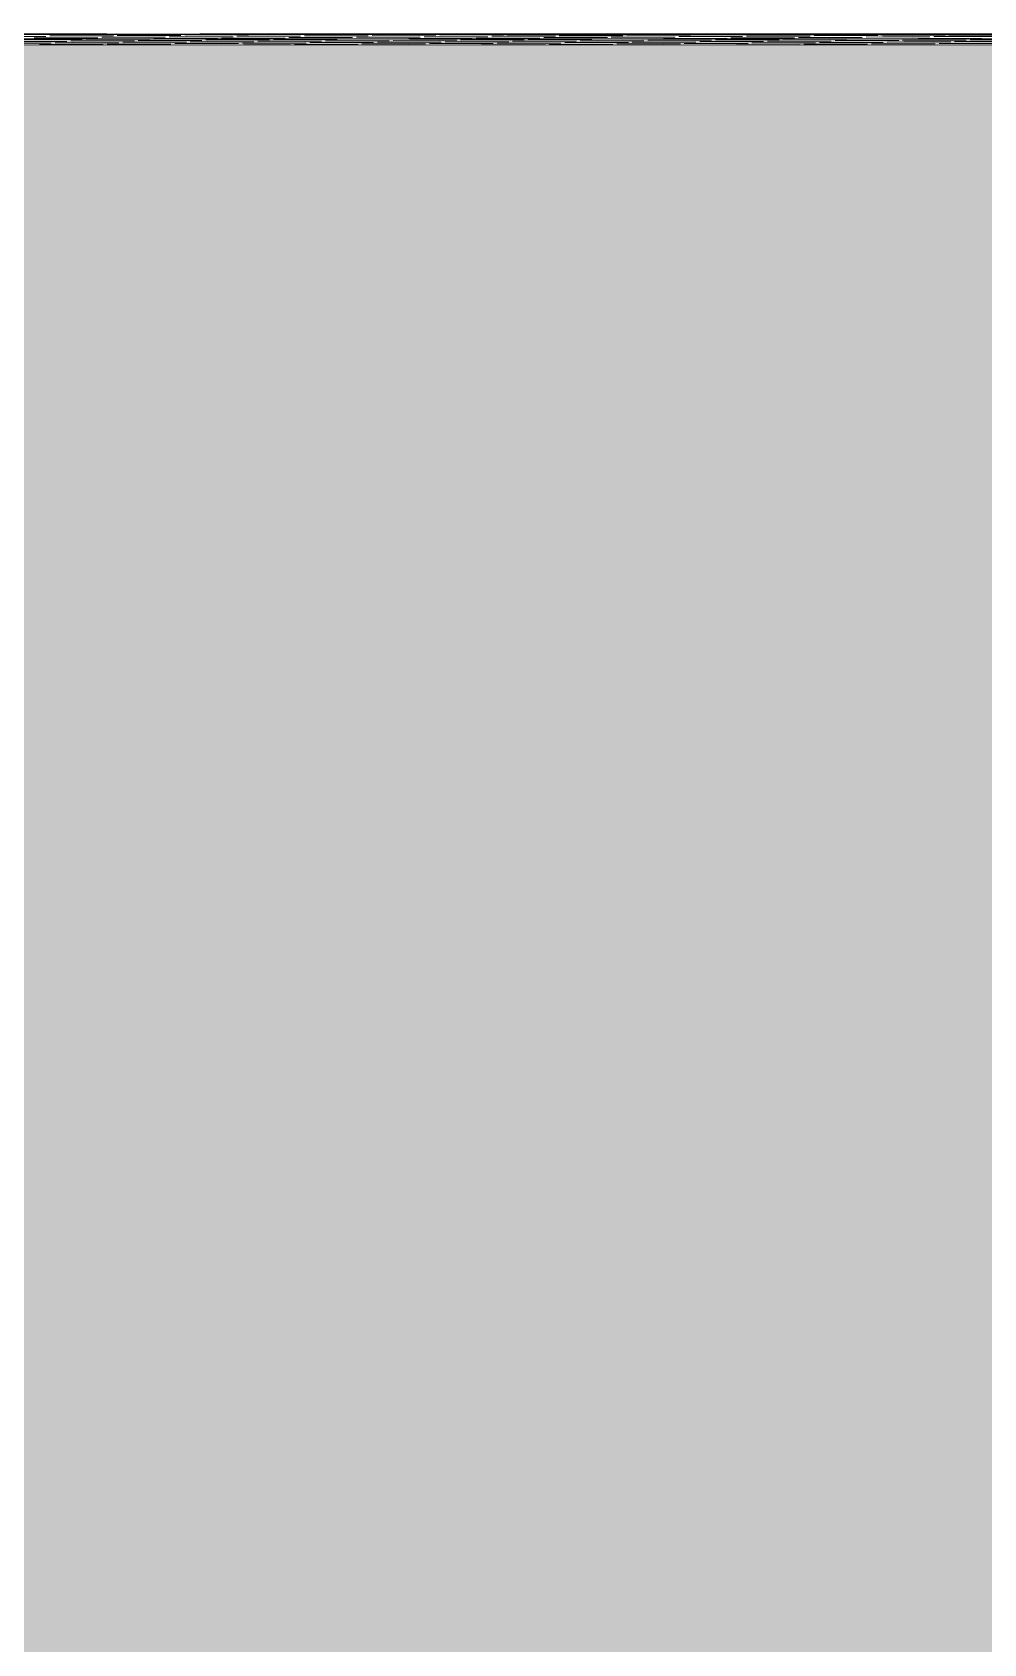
# Model space of a CAD drawing. Header units: millimetres. Extents: x -280990 to -136866, y -15139 to 7194.
# Drawn here: x -271795 to -270546, y -2313 to -198 of the extents above; entities that cross this region are included whole.
import ezdxf

# ---------------------------------------------------------------- set-up
doc = ezdxf.new("R2010")
doc.units = ezdxf.units.MM
doc.header["$MEASUREMENT"] = 0
doc.layers.add('New_2D Drafting - General_Pen_No__1', color=7, linetype='Continuous', lineweight=13)
doc.layers.add('New_Site & Landscape - Terrain_Pen_No__1', color=7, linetype='Continuous', lineweight=13)
for name, color, linetype, lineweight, true_color in [('New_2D Drafting - General_Pen_No__61', 7, 'Continuous', 20, 0x6a6a6a), ('New_Site & Landscape - Terrain_Pen_No__180', 7, 'Continuous', 15, 0xd6cda7), ('New_Site & Landscape - Terrain_Pen_No__93', 7, 'Continuous', 13, 0xa2a233)]:
    doc.layers.add(name, color=color, linetype=linetype, lineweight=lineweight, true_color=true_color)

msp = doc.modelspace()

# ---------------------------------------------------------------- hatches: boundary and pattern name
at = {"layer": 'New_2D Drafting - General_Pen_No__61', "linetype": 'Continuous', "lineweight": 20, "true_color": 0x6a6a6a}
h = msp.add_hatch(dxfattribs=at)
h.set_pattern_fill('Dashed_0001', color=251, style=0, pattern_type=2)
h.set_pattern_definition([(45, (0, 0), (-183.84776, 183.84776), [195, -65]), (45, (7e-14, 183.85), (-183.84776, 183.84776), [195, -65])])
h.paths.add_polyline_path([(-280989.8059, -205.9561), (-266832.1573, -206.4056), (-260239.2033, -214.6036), (-256039.2219, -218.0945), (-254960.2206, -218.9913), (-250988.5325, -222.2925), (-248776.7755, -220), (-242945.6047, -420), (-241835.0918, -420), (-240879.019, -426.5), (-238812.8999, -424.2888), (-238812.8999, -900), (-238810.0426, -15138.6962), (-280989.8059, -15138.6962)])
at = {"layer": 'New_Site & Landscape - Terrain_Pen_No__180', "linetype": 'Continuous', "lineweight": 0, "true_color": 0x353329}
msp.add_hatch(color=250, dxfattribs=at).paths.add_polyline_path([(-279501.1354, -15138.6962), (-255147.8691, -15138.6962), (-255147.8691, -220), (-255689.2864, -220), (-256040.2069, -218.0891), (-256468.5435, -218.7405), (-266973.7441, -215.343), (-275658.7904, -213.4091), (-279501.1354, -218.4055)])

# ---------------------------------------------------------------- linework, layer by layer
at = {"layer": 'New_2D Drafting - General_Pen_No__1', "color": 7, "linetype": 'Continuous', "lineweight": 13, "flags": 128}
msp.add_lwpolyline([(-280989.8059, -205.9561), (-266832.1573, -206.4056), (-260239.2033, -214.6036), (-256039.2219, -218.0945), (-254960.2206, -218.9913), (-250988.5325, -222.2925), (-248776.7755, -220), (-242945.6047, -420), (-241835.0918, -420), (-240879.019, -426.5), (-238812.8999, -424.2888), (-238812.8999, -900), (-238810.0426, -15138.6962), (-280989.8059, -15138.6962)], close=True, dxfattribs=at)
at = {"layer": 'New_Site & Landscape - Terrain_Pen_No__1', "color": 7, "linetype": 'Continuous', "lineweight": 13}
for p, q in [((-271697.1504, -199.9959), (-275736.8407, -197.6962)), ((-275736.8407, -197.6962), (-264694.4271, -205.6962)), ((-271777.1274, -203.1044), (-271860.7134, -203.1292)), ((-271756.74, -200.7116), (-271840.326, -200.7365)), ((-271777.1274, -203.1044), (-271838.5427, -202.9735)), ((-271749.6066, -209.6594), (-271833.1926, -209.6843)), ((-271736.3527, -200.3653), (-271819.9387, -200.3134)), ((-271756.74, -200.7116), (-271818.1553, -200.5808)), ((-271729.2192, -207.2667), (-271812.8052, -207.2916)), ((-271749.6066, -209.6594), (-271811.0219, -209.5286)), ((-271715.9653, -200.1377), (-271799.5513, -200.0857)), ((-271777.1274, -203.1044), (-271799.2981, -203.2601)), ((-271736.3527, -200.3653), (-271797.768, -200.3122)), ((-271708.8319, -204.874), (-271792.4179, -204.8989)), ((-271729.2192, -207.2667), (-271790.6345, -207.1358)), ((-271756.74, -200.7116), (-271778.9107, -200.8674)), ((-271715.9653, -200.1377), (-271777.3806, -200.0845)), ((-271688.4445, -202.4813), (-271772.0305, -202.5062)), ((-271749.6066, -209.6594), (-271771.7773, -209.8152)), ((-271708.8319, -204.874), (-271770.2472, -204.7431)), ((-271681.3111, -211.4291), (-271764.8971, -211.454)), ((-271736.3527, -200.3653), (-271758.5234, -200.3666)), ((-271668.0572, -200.588), (-271751.6432, -200.5361)), ((-271729.2192, -207.2667), (-271751.3899, -207.4225)), ((-271688.4445, -202.4813), (-271749.8598, -202.3504)), ((-271660.9237, -209.0364), (-271744.5097, -209.0613)), ((-271681.3111, -211.4291), (-271742.7264, -211.2982)), ((-271715.9653, -200.1377), (-271738.136, -200.1389)), ((-271647.6698, -200.3604), (-271731.2558, -200.3084)), ((-271708.8319, -204.874), (-271731.0026, -205.0298)), ((-271668.0572, -200.588), (-271729.4725, -200.5348)), ((-271640.5364, -206.6437), (-271724.1224, -206.6686)), ((-271660.9237, -209.0364), (-271722.339, -208.9055)), ((-271627.2825, -200.1327), (-271710.8685, -200.0808)), ((-271688.4445, -202.4813), (-271710.6152, -202.6371)), ((-271647.6698, -200.3604), (-271709.0851, -200.3072)), ((-271620.149, -204.2509), (-271703.735, -204.2758)), ((-271681.3111, -211.4291), (-271703.4818, -211.5849)), ((-271640.5364, -206.6437), (-271701.9517, -206.5128)), ((-271668.0572, -200.588), (-271690.2279, -200.5893)), ((-271627.2825, -200.1327), (-271688.6978, -200.0795)), ((-271684.7035, -200.0043), (-264694.4271, -205.6962)), ((-271599.7617, -201.8582), (-271683.3477, -201.8831)), ((-271660.9237, -209.0364), (-271683.0944, -209.1922)), ((-271620.149, -204.2509), (-271681.5643, -204.1201)), ((-271592.6282, -210.806), (-271676.2142, -210.8309)), ((-271647.6698, -200.3604), (-271669.8405, -200.3616)), ((-271579.3743, -200.5831), (-271662.9603, -200.5311)), ((-271640.5364, -206.6437), (-271662.7071, -206.7994)), ((-271599.7617, -201.8582), (-271661.177, -201.7273)), ((-271572.2409, -208.4133), (-271655.8269, -208.4382)), ((-271592.6282, -210.806), (-271654.0435, -210.6752)), ((-271627.2825, -200.1327), (-271649.4532, -200.134)), ((-271558.987, -200.3554), (-271642.573, -200.3035)), ((-271620.149, -204.2509), (-271642.3197, -204.4067)), ((-271579.3743, -200.5831), (-271640.7896, -200.5299)), ((-271551.8535, -206.0206), (-271635.4395, -206.0455)), ((-271572.2409, -208.4133), (-271633.6562, -208.2824)), ((-271538.5996, -200.1278), (-271622.1856, -200.0758)), ((-271599.7617, -201.8582), (-271621.9324, -202.014)), ((-271558.987, -200.3554), (-271620.4023, -200.3022)), ((-271531.4662, -203.6279), (-271615.0522, -203.6528)), ((-271592.6282, -210.806), (-271614.7989, -210.9618)), ((-271551.8535, -206.0206), (-271613.2688, -205.8897)), ((-271579.3743, -200.5831), (-271601.545, -200.5843)), ((-271538.5996, -200.1278), (-271600.0149, -200.0746)), ((-271511.0788, -201.2352), (-271594.6648, -201.26)), ((-271572.2409, -208.4133), (-271594.4116, -208.5691)), ((-271531.4662, -203.6279), (-271592.8815, -203.497)), ((-271503.9454, -210.183), (-271587.5314, -210.2079)), ((-271558.987, -200.3554), (-271581.1577, -200.3567)), ((-268842.1842, -200), (-271575.0359, -200)), ((-271490.6915, -200.5781), (-271574.2775, -200.5262)), ((-271551.8535, -206.0206), (-271574.0242, -206.1764)), ((-271511.0788, -201.2352), (-271572.4941, -201.1043)), ((-271483.558, -207.7903), (-271567.144, -207.8151)), ((-271503.9454, -210.183), (-271565.3607, -210.0521)), ((-271538.5996, -200.1278), (-271560.7703, -200.129)), ((-271470.3041, -200.3505), (-271553.8901, -200.2985)), ((-271531.4662, -203.6279), (-271553.6369, -203.7837)), ((-271490.6915, -200.5781), (-271552.1068, -200.5249)), ((-271463.1707, -205.3975), (-271546.7567, -205.4224)), ((-271483.558, -207.7903), (-271544.9733, -207.6594)), ((-271511.0788, -201.2352), (-271533.2495, -201.3909)), ((-271470.3041, -200.3505), (-271531.7194, -200.2973)), ((-271442.7833, -203.0048), (-271526.3693, -203.0297)), ((-271503.9454, -210.183), (-271526.1161, -210.3387)), ((-271463.1707, -205.3975), (-271524.586, -205.2667)), ((-271490.6915, -200.5781), (-271512.8622, -200.5794)), ((-271422.396, -200.8008), (-271505.982, -200.7489)), ((-271483.558, -207.7903), (-271505.7287, -207.946)), ((-271442.7833, -203.0048), (-271504.1986, -202.8739)), ((-271415.2625, -209.5599), (-271498.8485, -209.5848)), ((-271470.3041, -200.3505), (-271492.4748, -200.3517)), ((-271402.0086, -200.5732), (-271485.5946, -200.5212)), ((-271463.1707, -205.3975), (-271485.3414, -205.5533)), ((-271422.396, -200.8008), (-271483.8113, -200.7476)), ((-271394.8752, -207.1672), (-271478.4612, -207.1921)), ((-271415.2625, -209.5599), (-271476.6778, -209.429)), ((-271381.6213, -200.3455), (-271465.2073, -200.2936)), ((-271442.7833, -203.0048), (-271464.954, -203.1606)), ((-271402.0086, -200.5732), (-271463.4239, -200.52)), ((-271374.4878, -204.7745), (-271458.0738, -204.7994)), ((-271394.8752, -207.1672), (-271456.2905, -207.0363)), ((-271422.396, -200.8008), (-271444.5667, -200.802)), ((-271381.6213, -200.3455), (-271443.0366, -200.2923)), ((-271354.1005, -202.3818), (-271437.6865, -202.4066)), ((-271415.2625, -209.5599), (-271437.4332, -209.7157)), ((-271374.4878, -204.7745), (-271435.9031, -204.6436)), ((-271346.967, -211.3296), (-271430.553, -211.3545)), ((-271402.0086, -200.5732), (-271424.1793, -200.5744)), ((-271333.7131, -200.7959), (-271417.2991, -200.7439)), ((-271394.8752, -207.1672), (-271417.0459, -207.323)), ((-271354.1005, -202.3818), (-271415.5158, -202.2509)), ((-271326.5797, -208.9369), (-271410.1657, -208.9617)), ((-271346.967, -211.3296), (-271408.3823, -211.1987)), ((-271381.6213, -200.3455), (-271403.792, -200.3468)), ((-271313.3258, -200.5682), (-271396.9118, -200.5162)), ((-271374.4878, -204.7745), (-271396.6585, -204.9302)), ((-271333.7131, -200.7959), (-271395.1284, -200.7427)), ((-271306.1923, -206.5441), (-271389.7783, -206.569)), ((-271326.5797, -208.9369), (-271387.995, -208.806)), ((-271292.9384, -200.3406), (-271376.5244, -200.2886)), ((-271354.1005, -202.3818), (-271376.2712, -202.5375)), ((-271313.3258, -200.5682), (-271374.7411, -200.515)), ((-271285.805, -204.1514), (-271369.391, -204.1763)), ((-271346.967, -211.3296), (-271369.1377, -211.4853)), ((-271306.1923, -206.5441), (-271367.6076, -206.4133)), ((-271333.7131, -200.7959), (-271355.8838, -200.7971)), ((-271292.9384, -200.3406), (-271354.3537, -200.2874)), ((-271265.4176, -201.7587), (-271349.0036, -201.7836)), ((-271326.5797, -208.9369), (-271348.7504, -209.0926)), ((-271285.805, -204.1514), (-271347.2203, -204.0205)), ((-271258.2842, -210.7065), (-271341.8702, -210.7314)), ((-271313.3258, -200.5682), (-271335.4965, -200.5694)), ((-271245.0303, -200.7909), (-271328.6163, -200.7389)), ((-271306.1923, -206.5441), (-271328.363, -206.6999)), ((-271265.4176, -201.7587), (-271326.8329, -201.6278)), ((-271237.8968, -208.3138), (-271321.4828, -208.3387)), ((-271258.2842, -210.7065), (-271319.6995, -210.5756)), ((-271292.9384, -200.3406), (-271315.1091, -200.3418)), ((-271224.6429, -200.5632), (-271308.2289, -200.5113)), ((-271285.805, -204.1514), (-271307.9757, -204.3072)), ((-271245.0303, -200.7909), (-271306.4456, -200.7377)), ((-271217.5095, -205.9211), (-271301.0955, -205.946)), ((-271237.8968, -208.3138), (-271299.3121, -208.1829)), ((-271204.2556, -200.0305), (-271287.8416, -200.0606)), ((-271265.4176, -201.7587), (-271287.5883, -201.9145)), ((-271224.6429, -200.5632), (-271286.0582, -200.51)), ((-271197.1221, -203.5284), (-271280.7081, -203.5532)), ((-271258.2842, -210.7065), (-271280.4549, -210.8623)), ((-271217.5095, -205.9211), (-271278.9248, -205.7902)), ((-271245.0303, -200.7909), (-271267.201, -200.7921)), ((-271176.7348, -201.1356), (-271260.3208, -201.1605)), ((-271237.8968, -208.3138), (-271260.0675, -208.4696)), ((-271197.1221, -203.5284), (-271258.5374, -203.3975)), ((-271169.6013, -210.0835), (-271253.1873, -210.1083)), ((-271224.6429, -200.5632), (-271246.8137, -200.5645)), ((-271156.3474, -200.7859), (-271239.9334, -200.734)), ((-271217.5095, -205.9211), (-271239.6802, -206.0768)), ((-271176.7348, -201.1356), (-271238.1501, -201.0048)), ((-271149.214, -207.6907), (-271232.8, -207.7156)), ((-271204.2556, -200.0305), (-271231.346, -199.9999)), ((-271169.6013, -210.0835), (-271231.0166, -209.9526)), ((-271204.2556, -200.0305), (-271226.4263, -200.13)), ((-271135.9601, -200.5583), (-271219.5461, -200.5063)), ((-271197.1221, -203.5284), (-271219.2928, -203.6841)), ((-271156.3474, -200.7859), (-271217.7627, -200.7327)), ((-271128.8266, -205.298), (-271212.4126, -205.3229)), ((-271149.214, -207.6907), (-271210.6293, -207.5599)), ((-271176.7348, -201.1356), (-271198.9055, -201.2914)), ((-271135.9601, -200.5583), (-271197.3754, -200.5051)), ((-271108.4393, -202.9053), (-271192.0253, -202.9302)), ((-271169.6013, -210.0835), (-271191.772, -210.2392)), ((-271128.8266, -205.298), (-271190.2419, -205.1671)), ((-271156.3474, -200.7859), (-271178.5181, -200.7872)), ((-271088.0519, -201.0086), (-271171.638, -200.9567)), ((-271149.214, -207.6907), (-271171.3847, -207.8465)), ((-271108.4393, -202.9053), (-271169.8546, -202.7744)), ((-271080.9185, -209.4604), (-271164.5045, -209.4853)), ((-271135.9601, -200.5583), (-271158.1308, -200.5595)), ((-271067.6646, -200.781), (-271151.2506, -200.729)), ((-271128.8266, -205.298), (-271150.9974, -205.4538)), ((-271088.0519, -201.0086), (-271149.4672, -200.9554)), ((-271060.5311, -207.0677), (-271144.1171, -207.0926)), ((-271080.9185, -209.4604), (-271142.3338, -209.3295)), ((-271047.2772, -200.5533), (-271130.8633, -200.5014)), ((-271108.4393, -202.9053), (-271130.61, -203.0611)), ((-271067.6646, -200.781), (-271129.0799, -200.7278)), ((-271040.1438, -204.675), (-271123.7298, -204.6998)), ((-271060.5311, -207.0677), (-271121.9464, -206.9368)), ((-271088.0519, -201.0086), (-271110.2227, -201.0099)), ((-271047.2772, -200.5533), (-271108.6925, -200.5001)), ((-271019.7564, -202.2822), (-271103.3425, -202.3071)), ((-271080.9185, -209.4604), (-271103.0892, -209.6162)), ((-271040.1438, -204.675), (-271101.5591, -204.5441)), ((-271012.623, -211.2301), (-271096.209, -211.2549)), ((-271067.6646, -200.781), (-271089.8353, -200.7822)), ((-270999.3691, -201.0037), (-271082.9551, -200.9517)), ((-271060.5311, -207.0677), (-271082.7018, -207.2234)), ((-271019.7564, -202.2822), (-271081.1717, -202.1514)), ((-270992.2356, -208.8373), (-271075.8217, -208.8622)), ((-271012.623, -211.2301), (-271074.0383, -211.0992)), ((-271047.2772, -200.5533), (-271069.448, -200.5546)), ((-270978.9817, -200.776), (-271062.5678, -200.7241)), ((-271040.1438, -204.675), (-271062.3145, -204.8307)), ((-270999.3691, -201.0037), (-271060.7844, -200.9505)), ((-270971.8483, -206.4446), (-271055.4343, -206.4695)), ((-270992.2356, -208.8373), (-271053.6509, -208.7064)), ((-270958.5944, -200.3081), (-271042.1804, -200.3382)), ((-271019.7564, -202.2822), (-271041.9272, -202.438)), ((-270978.9818, -200.776), (-271040.397, -200.7228)), ((-270951.4609, -204.0519), (-271035.047, -204.0768)), ((-271012.623, -211.2301), (-271034.7937, -211.3858)), ((-270971.8483, -206.4446), (-271033.2636, -206.3137)), ((-270999.3691, -201.0037), (-271021.5398, -201.0049)), ((-270958.5944, -200.3081), (-271020.0097, -200.2387)), ((-270931.0736, -201.6592), (-271014.6596, -201.6841)), ((-270992.2356, -208.8373), (-271014.4064, -208.9931)), ((-270951.4609, -204.0519), (-271012.8762, -203.921)), ((-270923.9401, -210.607), (-271007.5262, -210.6319)), ((-270978.9817, -200.776), (-271001.1525, -200.7773)), ((-270910.6863, -200.9987), (-270994.2723, -200.9468)), ((-270971.8483, -206.4446), (-270994.019, -206.6004)), ((-270931.0736, -201.6592), (-270992.4889, -201.5283)), ((-270903.5528, -208.2143), (-270987.1388, -208.2392)), ((-270923.9401, -210.607), (-270985.3554, -210.4761)), ((-270958.5944, -200.3081), (-270980.7651, -200.4076)), ((-270890.2989, -200.7711), (-270973.8849, -200.7191)), ((-270951.4609, -204.0519), (-270973.6317, -204.2077)), ((-270910.6863, -200.9987), (-270972.1016, -200.9455)), ((-270883.1654, -205.8216), (-270966.7515, -205.8464)), ((-270903.5528, -208.2143), (-270964.9681, -208.0834)), ((-270931.0736, -201.6592), (-270953.2443, -201.8149)), ((-270890.2989, -200.7711), (-270951.7142, -200.7179)), ((-270862.7781, -203.4288), (-270946.3641, -203.4537)), ((-270923.9401, -210.607), (-270946.1109, -210.7628)), ((-270883.1655, -205.8216), (-270944.5807, -205.6907)), ((-270910.6863, -200.9987), (-270932.857, -200.9999)), ((-270842.3908, -201.2214), (-270925.9768, -201.1694)), ((-270903.5528, -208.2143), (-270925.7235, -208.37)), ((-270862.7781, -203.4288), (-270924.1934, -203.2979)), ((-270835.2573, -209.9839), (-270918.8433, -210.0088)), ((-270890.2989, -200.7711), (-270912.4696, -200.7723)), ((-270822.0034, -200.9937), (-270905.5894, -200.9418)), ((-270883.1654, -205.8216), (-270905.3362, -205.9773)), ((-270842.3908, -201.2214), (-270903.8061, -201.1682)), ((-270814.87, -207.5912), (-270898.456, -207.6161)), ((-270835.2573, -209.9839), (-270896.6726, -209.853)), ((-270889.8535, -199.9999), (-270892.0823, -200.0099)), ((-270801.6161, -200.7661), (-270885.2021, -200.7141)), ((-270862.7781, -203.4288), (-270884.9488, -203.5846)), ((-270822.0034, -200.9937), (-270883.4187, -200.9406)), ((-270794.4826, -205.1985), (-270878.0686, -205.2234)), ((-270814.87, -207.5912), (-270876.2853, -207.4603)), ((-270842.3907, -201.2214), (-270864.5615, -201.2226)), ((-270801.6161, -200.7661), (-270863.0314, -200.7129)), ((-270774.0953, -202.8058), (-270857.6813, -202.8307)), ((-270835.2573, -209.9839), (-270857.428, -210.1397)), ((-270794.4826, -205.1985), (-270855.8979, -205.0676)), ((-270822.0034, -200.9937), (-270844.1741, -200.995)), ((-270753.7079, -201.2164), (-270837.2939, -201.1645)), ((-270814.87, -207.5912), (-270837.0407, -207.747)), ((-270774.0953, -202.8058), (-270835.5106, -202.6749)), ((-270746.5745, -209.3609), (-270830.1605, -209.3857)), ((-270801.6161, -200.7661), (-270823.7868, -200.7673)), ((-270733.3206, -200.9888), (-270816.9066, -200.9368)), ((-270794.4826, -205.1985), (-270816.6533, -205.3543)), ((-270753.7079, -201.2164), (-270815.1232, -201.1632)), ((-270726.1871, -206.9681), (-270809.7731, -206.993)), ((-270746.5745, -209.3609), (-270807.9898, -209.23)), ((-270712.9332, -200.5858), (-270796.5192, -200.6158)), ((-270774.0953, -202.8058), (-270796.266, -202.9615)), ((-270733.3206, -200.9888), (-270794.7359, -200.9356)), ((-270705.7998, -204.5754), (-270789.3858, -204.6003)), ((-270726.1871, -206.9681), (-270787.6024, -206.8373)), ((-270753.7079, -201.2164), (-270775.8786, -201.2177)), ((-270712.9332, -200.5858), (-270774.3485, -200.5164)), ((-270685.4124, -202.1827), (-270768.9984, -202.2076)), ((-270746.5745, -209.3609), (-270768.7452, -209.5166)), ((-270705.7998, -204.5754), (-270767.2151, -204.4445)), ((-270678.279, -211.1305), (-270761.865, -211.1554)), ((-270733.3206, -200.9888), (-270755.4913, -200.99)), ((-270665.0251, -201.2115), (-270748.6111, -201.1595)), ((-270726.1871, -206.9681), (-270748.3578, -207.1239)), ((-270685.4124, -202.1827), (-270746.8277, -202.0518)), ((-270657.8916, -208.7378), (-270741.4776, -208.7627)), ((-270678.279, -211.1305), (-270739.6943, -210.9996)), ((-270712.9332, -200.5858), (-270735.1039, -200.6852)), ((-270644.6377, -200.9838), (-270728.2237, -200.9319)), ((-270705.7998, -204.5754), (-270727.9705, -204.7312)), ((-270665.0251, -201.2115), (-270726.4404, -201.1583)), ((-270637.5043, -206.3451), (-270721.0903, -206.37)), ((-270657.8916, -208.7378), (-270719.3069, -208.6069)), ((-270624.2504, -200.1881), (-270707.8364, -200.2181)), ((-270685.4124, -202.1827), (-270707.5831, -202.3385)), ((-270644.6377, -200.9838), (-270706.053, -200.9306)), ((-270617.1169, -203.9524), (-270700.7029, -203.9772)), ((-270678.279, -211.1305), (-270700.4497, -211.2863)), ((-270637.5043, -206.3451), (-270698.9196, -206.2142)), ((-270665.0251, -201.2115), (-270687.1958, -201.2127)), ((-270624.2504, -200.1881), (-270685.6657, -200.1187)), ((-270596.7296, -201.5596), (-270680.3156, -201.5845)), ((-270657.8916, -208.7378), (-270680.0623, -208.8936)), ((-270617.1169, -203.9524), (-270678.5322, -203.8215)), ((-270589.5961, -210.5075), (-270673.1821, -210.5323)), ((-270644.6377, -200.9838), (-270666.8084, -200.9851)), ((-270576.3422, -201.2065), (-270659.9282, -201.1546)), ((-270637.5043, -206.3451), (-270659.675, -206.5008)), ((-270596.7296, -201.5596), (-270658.1449, -201.4288)), ((-270569.2088, -208.1147), (-270652.7948, -208.1396)), ((-270589.5961, -210.5075), (-270651.0114, -210.3766)), ((-270624.2504, -200.1881), (-270646.4211, -200.2875)), ((-270555.9549, -200.9789), (-270639.5409, -200.9269)), ((-270617.1169, -203.9524), (-270639.2876, -204.1081)), ((-270576.3422, -201.2065), (-270637.7575, -201.1533)), ((-270548.8214, -205.722), (-270632.4074, -205.7469)), ((-270569.2088, -208.1147), (-270630.6241, -207.9839)), ((-270596.7296, -201.5596), (-270618.9003, -201.7154)), ((-270555.9549, -200.9789), (-270617.3702, -200.9257)), ((-270528.4341, -203.3293), (-270612.0201, -203.3542)), ((-270589.5961, -210.5075), (-270611.7668, -210.6632)), ((-270548.8214, -205.722), (-270610.2367, -205.5911)), ((-270576.3422, -201.2065), (-270598.5129, -201.2078)), ((-270508.0467, -201.4292), (-270591.6327, -201.3773)), ((-270569.2088, -208.1147), (-270591.3795, -208.2705)), ((-270528.4341, -203.3293), (-270589.8494, -203.1984)), ((-270500.9133, -209.8844), (-270584.4993, -209.9093)), ((-270555.9549, -200.9789), (-270578.1256, -200.9801)), ((-270487.6594, -201.2016), (-270571.2454, -201.1496)), ((-270548.8214, -205.722), (-270570.9921, -205.8778)), ((-270508.0467, -201.4292), (-270569.462, -201.376)), ((-270480.5259, -207.4917), (-270564.1119, -207.5166)), ((-270500.9133, -209.8844), (-270562.3286, -209.7535)), ((-270467.272, -200.8634), (-270550.858, -200.8934)), ((-270528.4341, -203.3293), (-270550.6048, -203.4851)), ((-270487.6594, -201.2016), (-270549.0747, -201.1484)), ((-271769.9939, -212.0522), (-271853.5799, -212.0771)), ((-271769.9939, -212.0522), (-271831.4092, -211.9213)), ((-271769.9939, -212.0522), (-271792.1646, -212.2079)), ((-271701.6984, -213.8218), (-271785.2844, -213.8467)), ((-271701.6984, -213.8218), (-271763.1137, -213.6909)), ((-271701.6984, -213.8218), (-271723.8691, -213.9776)), ((-271613.0156, -213.1988), (-271696.6016, -213.2236)), ((-271613.0156, -213.1988), (-271674.4309, -213.0679)), ((-271613.0156, -213.1988), (-271635.1863, -213.3545)), ((-271524.3327, -212.5757), (-271607.9187, -212.6006)), ((-271524.3327, -212.5757), (-271585.748, -212.4448)), ((-271524.3327, -212.5757), (-271546.5034, -212.7315)), ((-271435.6499, -211.9526), (-271519.2359, -211.9775)), ((-271456.3176, -214.3448), (-271517.4525, -214.2145)), ((-271435.6499, -211.9526), (-271497.0652, -211.8218)), ((-271435.6499, -211.9526), (-271457.8206, -212.1084)), ((-271367.3544, -213.7223), (-271450.9404, -213.7472)), ((-271367.3544, -213.7223), (-271428.7697, -213.5914)), ((-271367.3544, -213.7223), (-271389.5251, -213.8781)), ((-271278.6715, -213.0992), (-271362.2575, -213.1241)), ((-271278.6715, -213.0992), (-271340.0868, -212.9684)), ((-271278.6715, -213.0992), (-271300.8422, -213.255)), ((-271189.9887, -212.4762), (-271273.5747, -212.5011)), ((-271189.9887, -212.4762), (-271251.404, -212.3453)), ((-271189.9887, -212.4762), (-271212.1594, -212.6319)), ((-271121.6932, -214.2458), (-271205.2792, -214.2707)), ((-271101.3058, -211.8531), (-271184.8918, -211.878)), ((-271121.6932, -214.2458), (-271183.1085, -214.1149)), ((-271101.3058, -211.8531), (-271162.7211, -211.7222)), ((-271121.6932, -214.2458), (-271143.8639, -214.4016)), ((-271101.3058, -211.8531), (-271123.4765, -212.0089)), ((-271033.0103, -213.6228), (-271116.5964, -213.6477)), ((-271033.0103, -213.6228), (-271094.4256, -213.4919)), ((-271033.0103, -213.6228), (-271055.1811, -213.7785)), ((-270944.3275, -212.9997), (-271027.9135, -213.0246)), ((-270944.3275, -212.9997), (-271005.7428, -212.8688)), ((-270944.3275, -212.9997), (-270966.4982, -213.1555)), ((-270855.6447, -212.3766), (-270939.2307, -212.4015)), ((-270855.6447, -212.3766), (-270917.0599, -212.2458)), ((-270855.6447, -212.3766), (-270877.8154, -212.5324)), ((-270787.3492, -214.1463), (-270870.9352, -214.1712)), ((-270766.9618, -211.7536), (-270850.5478, -211.7785)), ((-270787.3492, -214.1463), (-270848.7645, -214.0154)), ((-270766.9618, -211.7536), (-270828.3771, -211.6227)), ((-270787.3491, -214.1463), (-270809.5199, -214.3021)), ((-270766.9618, -211.7536), (-270789.1325, -211.9094)), ((-270698.6663, -213.5232), (-270782.2523, -213.5481)), ((-270698.6663, -213.5232), (-270760.0816, -213.3924)), ((-270698.6663, -213.5232), (-270720.837, -213.679)), ((-270609.9835, -212.9002), (-270693.5695, -212.9251)), ((-270609.9835, -212.9002), (-270671.3988, -212.7693)), ((-270609.9835, -212.9002), (-270632.1542, -213.0559)), ((-270521.3006, -212.2771), (-270604.8866, -212.302)), ((-270521.3006, -212.2771), (-270582.7159, -212.1462))]:
    msp.add_line(p, q, dxfattribs=at)
at = {"layer": 'New_Site & Landscape - Terrain_Pen_No__93', "color": 55, "linetype": 'Continuous', "lineweight": 13, "true_color": 0xa2a233, "flags": 128}
msp.add_lwpolyline([(-255147.8691, -220), (-255689.2864, -220), (-256040.2069, -218.0891), (-256468.5435, -218.7405), (-266973.7441, -215.343), (-275658.7904, -213.4091), (-279501.1354, -218.4055)], dxfattribs=at)

doc.saveas('drawing.dxf')
